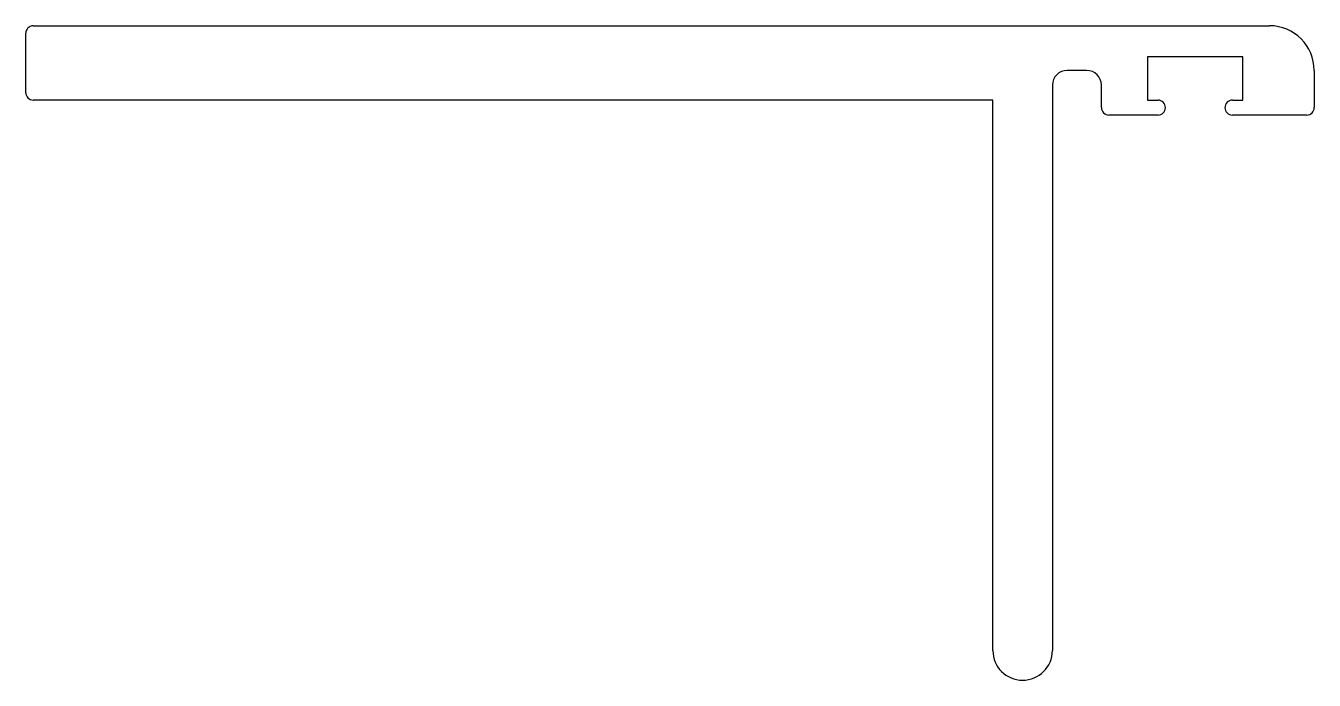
# Model space of a CAD drawing. Extents: x 1811.9 to 1898.5, y 1263.3 to 1307.3.
import ezdxf

# ---------------------------------------------------------------- set-up
doc = ezdxf.new("R2010")
doc.units = 0
doc.layers.get('0').update_dxf_attribs({"linetype": 'CONTINUOUS'})

msp = doc.modelspace()

# ---------------------------------------------------------------- linework, layer by layer
for p, q in [((1811.928, 1302.842), (1811.928, 1306.842)), ((1812.428, 1307.342), (1895.528, 1307.342)), ((1893.728, 1305.242), (1887.328, 1305.242)), ((1887.328, 1305.242), (1887.328, 1302.342)), ((1893.728, 1302.342), (1893.728, 1305.242)), ((1883.228, 1304.342), (1881.928, 1304.342)), ((1898.528, 1304.342), (1898.528, 1301.842)), ((1880.928, 1303.342), (1880.928, 1287.11)), ((1884.228, 1301.842), (1884.228, 1303.342)), ((1876.928, 1302.342), (1812.428, 1302.342)), ((1876.928, 1265.342), (1876.928, 1302.342)), ((1887.328, 1302.342), (1888.028, 1302.342)), ((1893.028, 1302.342), (1893.728, 1302.342)), ((1888.028, 1301.342), (1884.728, 1301.342)), ((1898.028, 1301.342), (1893.028, 1301.342)), ((1880.928, 1287.11), (1880.928, 1265.342))]:
    msp.add_line(p, q)
for centre, radius, start, end in [((1812.428, 1306.842), 0.5, 90, 180), ((1895.528, 1304.342), 3, 0, 90), ((1881.928, 1303.342), 1, 90, 180), ((1883.228, 1303.342), 1, 0, 90), ((1812.428, 1302.842), 0.5, 180, 270), ((1884.728, 1301.842), 0.5, 180, 270), ((1888.028, 1301.842), 0.5, 270, 90), ((1893.028, 1301.842), 0.5, 90, 270), ((1898.028, 1301.842), 0.5, 270, 0), ((1878.928, 1265.342), 2, 180, 0)]:
    msp.add_arc(centre, radius, start, end)

doc.saveas('drawing.dxf')
